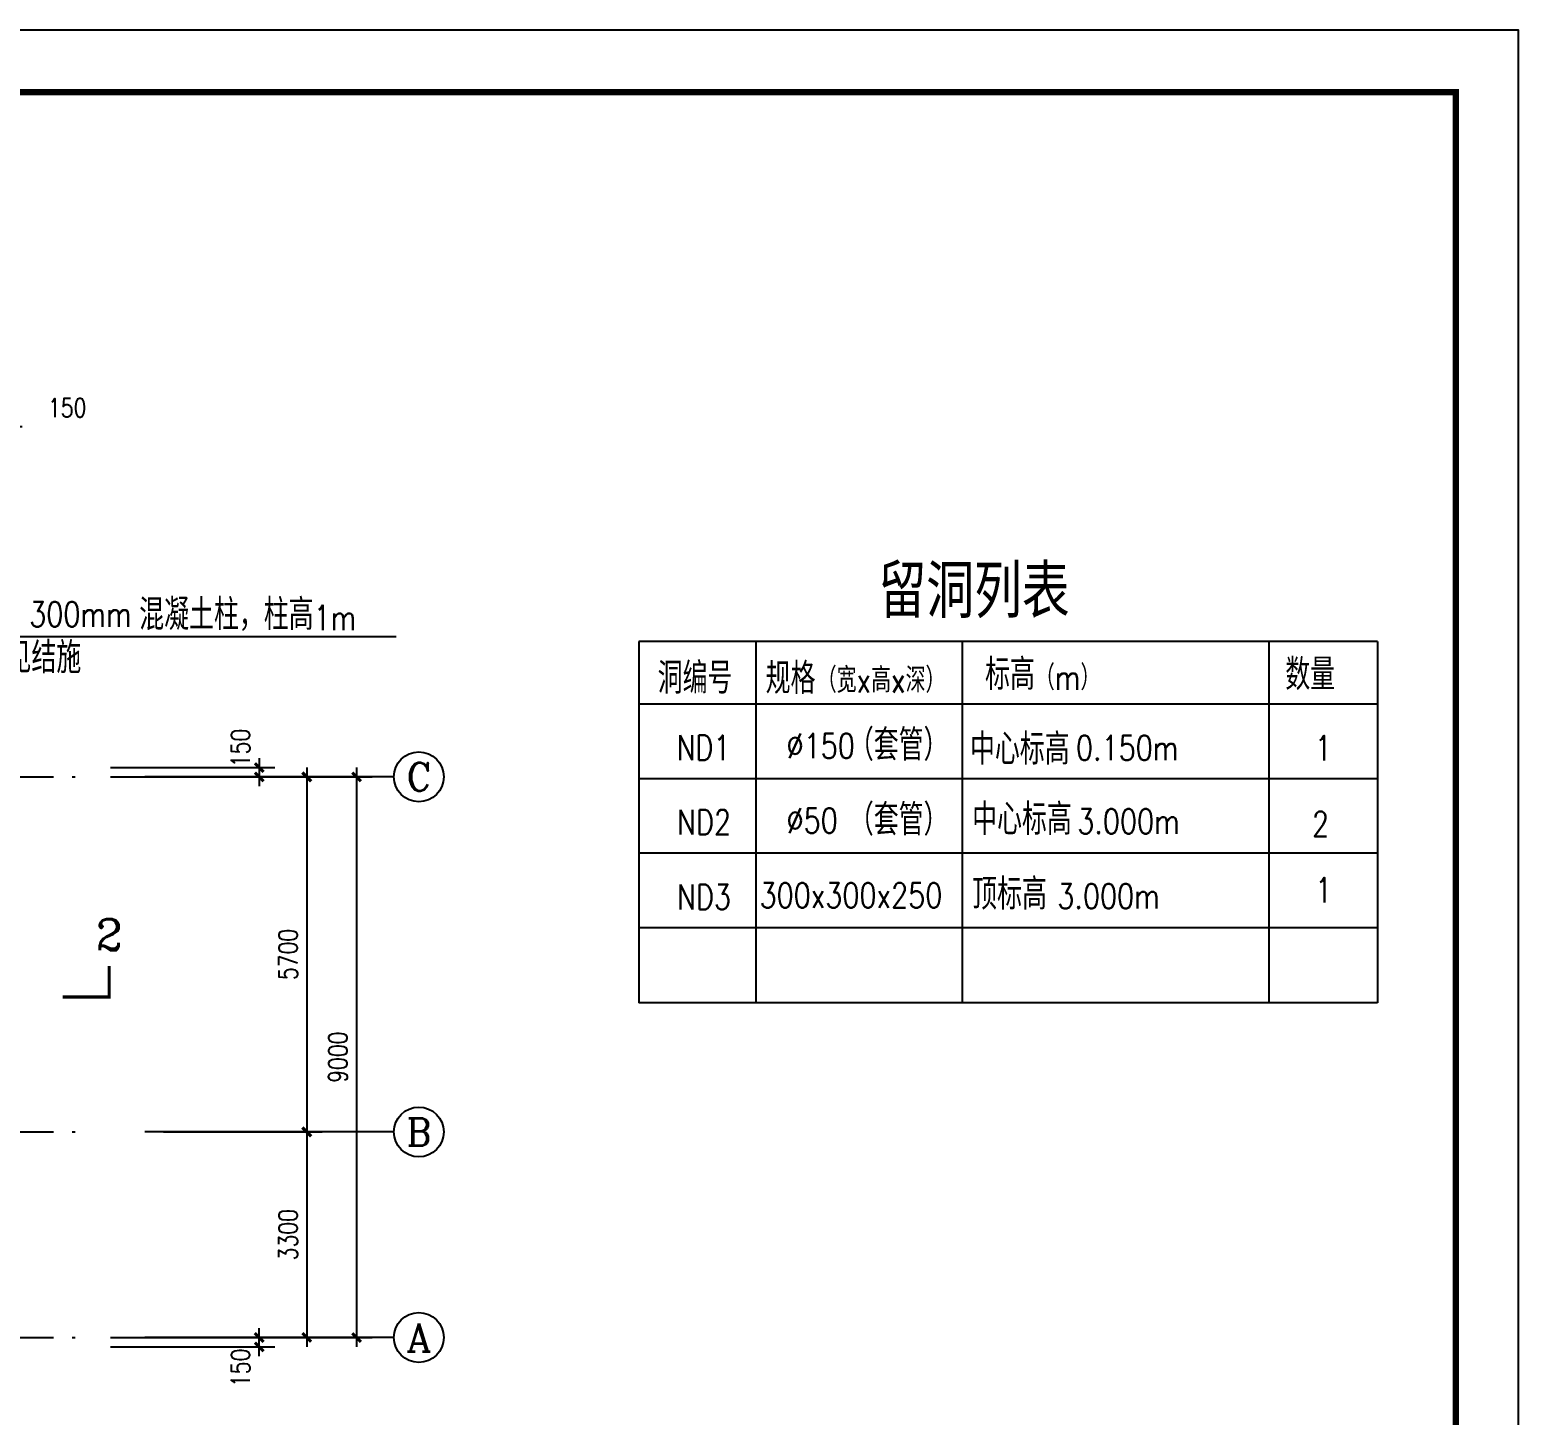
# Model space of a CAD drawing. Extents: x 458975 to 585950, y -118893 to 21149.
# Drawn here: x 494481 to 518375, y -50468 to -28226 of the extents above; entities that cross this region are included whole.
import ezdxf
from ezdxf.enums import TextEntityAlignment as Align

# ---------------------------------------------------------------- set-up
doc = ezdxf.new("R2010")
doc.units = 0
doc.header["$LTSCALE"] = 1000
doc.header["$MEASUREMENT"] = 0
doc.linetypes.add('ACAD_ISO04W100', pattern=[30.5, 24, -3, 0.5, -3])
doc.layers.get('0').update_dxf_attribs({"linetype": 'CONTINUOUS'})
doc.layers.get('DEFPOINTS').update_dxf_attribs({"linetype": 'CONTINUOUS'})
for name, color, linetype in [('AXIS', 3, 'CONTINUOUS'), ('AXIS_TEXT', 3, 'CONTINUOUS'), ('DOTE', 1, 'ACAD_ISO04W100'), ('LEVL', 3, 'CONTINUOUS'), ('PUB_DIM', 3, 'CONTINUOUS'), ('PUB_SYMB', 3, 'CONTINUOUS'), ('PUB_SYMB_TEXT', 7, 'CONTINUOUS'), ('PUB_TEXT', 7, 'CONTINUOUS'), ('PUB_TITLE', 4, 'CONTINUOUS'), ('STAIR', 2, 'CONTINUOUS'), ('WALL', 151, 'CONTINUOUS')]:
    doc.layers.add(name, color=color, linetype=linetype)
doc.styles.add('-HZTXTSIMPLEX', font='SIMPLEX.shx', dxfattribs={"width": 0.8, "bigfont": 'HZTXT.shx'})
doc.styles.add('COMP', font='COMPLEX.shx', dxfattribs={"bigfont": 'hztxt'})
doc.styles.add('COMPLEX', font='COMPLEX.shx')
doc.styles.add('dim_font', font='SIMPLEX.shx', dxfattribs={"width": 0.8})
doc.styles.add('宋', font='SimSun.ttf', dxfattribs={"width": 0.7})
doc.dimstyles.new('DIMN', dxfattribs={"dimtxt": 300, "dimasz": 100, "dimexe": 250, "dimexo": 300, "dimgap": 0, "dimtad": 0, "dimdec": 0, "dimzin": 0, "dimdsep": 46, "dimtxsty": 'dim_font', "dimblk": 'ARCHTICK', "dimcen": 0.09, "dimdle": 150, "dimclrt": 7, "dimazin": 0, "dimtfac": 1, "dimtdec": 0, "dimtix": 1, "dimtmove": 2, "dimatfit": 3, "dimfxl": 1, "dimtvp": 1, "dimtolj": 1, "dimtzin": 0, "dimarcsym": 0})

# ---------------------------------------------------------------- blocks, each defined once
blk = doc.blocks.new('_axiso')
blk.add_circle((0, 0), 0.5)
at = {"layer": 'AXIS_TEXT', "style": 'COMPLEX', "width": 1.041667}
blk.add_attdef('A', text='', height=0.56, dxfattribs=at).set_placement((-0.25, -0.28), (0.25, -0.28), align=Align.FIT)
blk = doc.blocks.new('_archtick')
at = {"const_width": 0.5}
blk.add_lwpolyline([(-0.7, -0.7), (0.7, 0.7)], dxfattribs=at)
blk = doc.blocks.new('*D9')
at = {"layer": 'AXIS', "color": 0, "lineweight": -2, "transparency": 16777216}
for p, q in [((498927, -40070), (498927, -46070)), ((496627, -40220), (499177, -40220)), ((496627, -45920), (499177, -45920))]:
    blk.add_line(p, q, dxfattribs=at)
at = {"layer": 'DEFPOINTS', "color": 0, "transparency": 16777216}
for p in [(496327, -40220), (496327, -45920), (498927, -45920)]:
    blk.add_point(p, dxfattribs=at)
at = {"layer": 'AXIS', "color": 0, "lineweight": -2, "transparency": 16777216, "xscale": 100, "yscale": 100, "zscale": 100}
for p, rotation in [((498927, -40220), 90), ((498927, -45920), 270)]:
    blk.add_blockref('_archtick', p, dxfattribs=dict(at, rotation=rotation))
at = {"layer": 'AXIS', "color": 7, "transparency": 16777216, "insert": (498627, -43070), "char_height": 300, "attachment_point": 5, "rotation": 90, "style": 'dim_font'}
blk.add_mtext('\\A1;5700', dxfattribs=at)
blk = doc.blocks.new('*D10')
at = {"layer": 'AXIS', "color": 0, "lineweight": -2, "transparency": 16777216}
for p, q in [((498927, -45770), (498927, -49370)), ((496627, -45920), (499177, -45920)), ((496627, -49220), (499177, -49220))]:
    blk.add_line(p, q, dxfattribs=at)
at = {"layer": 'DEFPOINTS', "color": 0, "transparency": 16777216}
for p in [(496327, -45920), (496327, -49220), (498927, -49220)]:
    blk.add_point(p, dxfattribs=at)
at = {"layer": 'AXIS', "color": 0, "lineweight": -2, "transparency": 16777216, "xscale": 100, "yscale": 100, "zscale": 100}
for p, rotation in [((498927, -45920), 90), ((498927, -49220), 270)]:
    blk.add_blockref('_archtick', p, dxfattribs=dict(at, rotation=rotation))
at = {"layer": 'AXIS', "color": 7, "transparency": 16777216, "insert": (498627, -47570), "char_height": 300, "attachment_point": 5, "rotation": 90, "style": 'dim_font'}
blk.add_mtext('\\A1;3300', dxfattribs=at)
blk = doc.blocks.new('*D11')
at = {"layer": 'AXIS', "color": 0, "lineweight": -2, "transparency": 16777216}
for p, q in [((499727, -40070), (499727, -49370)), ((496627, -40220), (499977, -40220)), ((496627, -49220), (499977, -49220))]:
    blk.add_line(p, q, dxfattribs=at)
at = {"layer": 'DEFPOINTS', "color": 0, "transparency": 16777216}
for p in [(496327, -40220), (496327, -49220), (499727, -49220)]:
    blk.add_point(p, dxfattribs=at)
at = {"layer": 'AXIS', "color": 0, "lineweight": -2, "transparency": 16777216, "xscale": 100, "yscale": 100, "zscale": 100}
for p, rotation in [((499727, -40220), 90), ((499727, -49220), 270)]:
    blk.add_blockref('_archtick', p, dxfattribs=dict(at, rotation=rotation))
at = {"layer": 'AXIS', "color": 7, "transparency": 16777216, "insert": (499427, -44720), "char_height": 300, "attachment_point": 5, "rotation": 90, "style": 'dim_font'}
blk.add_mtext('\\A1;9000', dxfattribs=at)
blk = doc.blocks.new('*D41')
at = {"layer": 'DEFPOINTS', "color": 0, "transparency": 16777216}
for p in [(495477, -40070), (495477, -40220), (498164, -40220)]:
    blk.add_point(p, dxfattribs=at)
at = {"layer": 'PUB_DIM', "color": 0, "lineweight": -2, "transparency": 16777216}
for p, q in [((495777, -40070), (498414, -40070)), ((498164, -39920), (498164, -40370)), ((495777, -40220), (498414, -40220))]:
    blk.add_line(p, q, dxfattribs=at)
at = {"layer": 'PUB_DIM', "color": 0, "lineweight": -2, "transparency": 16777216, "xscale": 100, "yscale": 100, "zscale": 100}
for p, rotation in [((498164, -40070), 90), ((498164, -40220), 270)]:
    blk.add_blockref('_archtick', p, dxfattribs=dict(at, rotation=rotation))
at = {"layer": 'PUB_DIM', "color": 7, "transparency": 16777216, "insert": (497864, -39756), "char_height": 300, "attachment_point": 5, "rotation": 90, "style": 'dim_font'}
blk.add_mtext('\\A1;150', dxfattribs=at)
blk = doc.blocks.new('*D42')
at = {"layer": 'DEFPOINTS', "color": 0, "transparency": 16777216}
for p in [(495477, -49220), (498164, -49220), (495477, -49370)]:
    blk.add_point(p, dxfattribs=at)
at = {"layer": 'PUB_DIM', "color": 0, "lineweight": -2, "transparency": 16777216}
for p, q in [((495777, -49220), (498414, -49220)), ((498164, -49520), (498164, -49070)), ((495777, -49370), (498414, -49370))]:
    blk.add_line(p, q, dxfattribs=at)
at = {"layer": 'PUB_DIM', "color": 0, "lineweight": -2, "transparency": 16777216, "xscale": 100, "yscale": 100, "zscale": 100}
for p, rotation in [((498164, -49220), 90), ((498164, -49370), 270)]:
    blk.add_blockref('_archtick', p, dxfattribs=dict(at, rotation=rotation))
at = {"layer": 'PUB_DIM', "color": 7, "transparency": 16777216, "insert": (497864, -49707), "char_height": 300, "attachment_point": 5, "rotation": 90, "style": 'dim_font'}
blk.add_mtext('\\A1;150', dxfattribs=at)
blk = doc.blocks.new('*D62')
at = {"layer": 'DEFPOINTS', "color": 0, "transparency": 16777216}
for p in [(494209, -34594), (494059, -37342), (494209, -37342)]:
    blk.add_point(p, dxfattribs=at)
at = {"layer": 'PUB_DIM', "color": 0, "lineweight": -2, "transparency": 16777216}
for p, q in [((494059, -37042), (494059, -34344)), ((494209, -37042), (494209, -34344)), ((493909, -34594), (494359, -34594))]:
    blk.add_line(p, q, dxfattribs=at)
at = {"layer": 'PUB_DIM', "color": 0, "lineweight": -2, "transparency": 16777216, "xscale": 100, "yscale": 100, "zscale": 100, "rotation": 180}
blk.add_blockref('_archtick', (494059, -34594), dxfattribs=at)
at = {"layer": 'PUB_DIM', "color": 0, "lineweight": -2, "transparency": 16777216, "xscale": 100, "yscale": 100, "zscale": 100}
blk.add_blockref('_archtick', (494209, -34594), dxfattribs=at)
at = {"layer": 'PUB_DIM', "color": 7, "transparency": 16777216, "insert": (495081, -34294), "char_height": 300, "attachment_point": 5, "style": 'dim_font'}
blk.add_mtext('\\A1;150', dxfattribs=at)
blk = doc.blocks.new('_section')
at = {"const_width": 0.1}
blk.add_lwpolyline([(1, 0), (0, 0), (0, 1.5)], dxfattribs=at)
at = {"layer": 'PUB_SYMB_TEXT', "style": 'COMP'}
blk.add_attdef('A', text='', height=1, dxfattribs=at).set_placement((2, 0), align=Align.MIDDLE)

msp = doc.modelspace()

# ---------------------------------------------------------------- linework, layer by layer
at = {"layer": 'AXIS'}
for p, q in [((500326.9, -40220.4), (496326.9, -40220.4)), ((500326.9, -45920.4), (496326.9, -45920.4)), ((500326.9, -49220.4), (496326.9, -49220.4))]:
    msp.add_line(p, q, dxfattribs=at)
at = {"layer": 'DOTE', "ltscale": 0.1}
for p, q in [((468059, -40220.4), (495459, -40220.4)), ((468059, -45920.4), (495459, -45920.4)), ((468059, -49220.4), (495459, -49220.4))]:
    msp.add_line(p, q, dxfattribs=at)
at = {"layer": 'LEVL'}
msp.add_line((500365, -37973.1), (493703.6, -37973.1), dxfattribs=at)
at = {"layer": 'PUB_TITLE'}
msp.add_lwpolyline([(458975.5, -70226.1), (458975.5, -28226.1), (518375.5, -28226.1), (518375.5, -70226.1)], close=True, dxfattribs=at)
at = {"layer": 'PUB_TITLE', "const_width": 100}
msp.add_lwpolyline([(461475.5, -69226.1), (517375.5, -69226.1), (517375.5, -29226.1), (461475.5, -29226.1)], close=True, dxfattribs=at)
at = {"layer": 'STAIR'}
for p, q in [((506139.1, -38045), (506139.1, -43845.9)), ((509449.3, -38045), (509449.3, -43845.9)), ((514370.7, -38045), (514370.7, -43845.9)), ((504260.8, -39045), (516114, -39045)), ((504260.8, -40245.3), (516114, -40245.3)), ((516114, -41445.5), (504260.8, -41445.5)), ((516114, -42645.7), (504260.8, -42645.7))]:
    msp.add_line(p, q, dxfattribs=at)
at = {"layer": 'WALL'}
for p, q in [((504260.8, -38045), (504260.8, -43845.9)), ((516114, -38045), (504260.8, -38045)), ((516114, -38045), (516114, -43845.9)), ((516114, -43845.9), (504260.8, -43845.9))]:
    msp.add_line(p, q, dxfattribs=at)

# ---------------------------------------------------------------- block references
at = {"layer": 'AXIS'}
ref = msp.add_blockref('_axiso', (500726.9, -40220.4), dxfattribs=dict(at, xscale=800, yscale=800, zscale=800))
ref.add_attrib('A', 'C', dxfattribs={"layer": 'AXIS_TEXT', "height": 448, "style": 'COMPLEX', "width": 1.25}).set_placement((500526.9, -40444.4), (500926.9, -40444.4), align=Align.FIT)
ref = msp.add_blockref('_axiso', (500726.9, -45920.4), dxfattribs=dict(at, xscale=800, yscale=800, zscale=800))
ref.add_attrib('A', 'B', dxfattribs={"layer": 'AXIS_TEXT', "height": 448, "style": 'COMPLEX', "width": 1.102941}).set_placement((500526.9, -46144.4), (500926.9, -46144.4), align=Align.FIT)
at = {"layer": 'AXIS', "xscale": 800, "yscale": 800, "zscale": 800}
msp.add_blockref('_axiso', (500726.9, -49220.4), dxfattribs=at).add_auto_attribs({'A': 'A'})
at = {"layer": 'PUB_SYMB'}
ref = msp.add_blockref('_section', (495756.2, -43753.8), dxfattribs=dict(at, xscale=500, yscale=500, zscale=500, rotation=90))
ref.add_attrib('A', '2', dxfattribs={"layer": 'PUB_SYMB_TEXT', "height": 500, "style": 'COMP'}).set_placement((495756.2, -42753.8), align=Align.MIDDLE)

# ---------------------------------------------------------------- texts
at = {"layer": 'PUB_TEXT'}
for s, height, style, width, p in [('留洞列表', 750, '宋', 0.75, (508105.1, -37586.1)), ('300mm', 400, '-HZTXTSIMPLEX', 0.8, (494471.2, -37808.9)), ('混凝土柱，柱高', 500, '-HZTXTSIMPLEX', 0.8, (496237.1, -37864.1)), ('1m', 400, '-HZTXTSIMPLEX', 0.8, (499037.1, -37864.1)), ('详见结施', 500, '-HZTXTSIMPLEX', 0.8, (493707.3, -38556.2)), ('洞编号', 500, '-HZTXTSIMPLEX', 0.8, (504561.2, -38883.4)), ('规格', 500, '-HZTXTSIMPLEX', 0.8, (506293.7, -38888.2)), ('（宽x高x深）', 400, '-HZTXTSIMPLEX', 0.8, (507114.6, -38865.4)), ('标高', 500, '-HZTXTSIMPLEX', 0.8, (509816.4, -38825)), ('（m）', 400, '-HZTXTSIMPLEX', 0.8, (510616.4, -38825)), ('数量', 500, '-HZTXTSIMPLEX', 0.8, (514635.5, -38825)), ('（套管）', 500, '-HZTXTSIMPLEX', 0.8, (507629.8, -39957.4)), ('ND1', 400, '-HZTXTSIMPLEX', 0.8, (504865.1, -39951.2)), ('%%c150', 400, '-HZTXTSIMPLEX', 0.8, (506629.5, -39921.5)), ('中心标高', 500, '-HZTXTSIMPLEX', 0.8, (509574.1, -40024.4)), ('0.150m', 400, '-HZTXTSIMPLEX', 0.8, (511275.6, -39954.1)), ('1', 400, '-HZTXTSIMPLEX', 0.8, (515110.4, -39957.3)), ('（套管）', 500, '-HZTXTSIMPLEX', 0.8, (507629.8, -41157.6)), ('中心标高', 500, '-HZTXTSIMPLEX', 0.8, (509609.2, -41151.1)), ('ND2', 400, '-HZTXTSIMPLEX', 0.8, (504874, -41147.2)), ('%%c50', 400, '-HZTXTSIMPLEX', 0.8, (506629.5, -41121.7)), ('3.000m', 400, '-HZTXTSIMPLEX', 0.8, (511296.6, -41134.2)), ('2', 400, '-HZTXTSIMPLEX', 0.8, (515064.4, -41175.8)), ('顶标高', 500, '-HZTXTSIMPLEX', 0.8, (509609.2, -42351.3)), ('ND3', 400, '-HZTXTSIMPLEX', 0.8, (504874, -42347.4)), ('300x300x250', 400, '-HZTXTSIMPLEX', 0.8, (506195.6, -42321.8)), ('3.000m', 400, '-HZTXTSIMPLEX', 0.8, (510975.9, -42334.3)), ('1', 400, '-HZTXTSIMPLEX', 0.8, (515115.6, -42236))]:
    msp.add_text(s, height=height, dxfattribs=dict(at, style=style, width=width)).set_placement(p)

# ---------------------------------------------------------------- dimensions: what is measured, and where the dimension line sits
at = {"layer": 'AXIS'}
for base, p1, p2, picture, middle in [((498926.9, -45920.4), (496326.9, -40220.4), (496326.9, -45920.4), '*D9', (498626.9, -43070.4)), ((499726.9, -49220.4), (496326.9, -40220.4), (496326.9, -49220.4), '*D11', (499426.9, -44720.4)), ((498926.9, -49220.4), (496326.9, -45920.4), (496326.9, -49220.4), '*D10', (498626.9, -47570.4))]:
    dim = msp.add_linear_dim(base=base, p1=p1, p2=p2, angle=270, dimstyle='DIMN', dxfattribs=at)
    dim.commit()
    dim.dimension.update_dxf_attribs({"geometry": picture, "text_midpoint": middle})
at = {"layer": 'PUB_DIM'}
dim = msp.add_linear_dim(base=(494209, -34593.9), p1=(494059, -37342.3), p2=(494209, -37342.3), dimstyle='DIMN', dxfattribs=at)
dim.commit()
dim.dimension.update_dxf_attribs({"geometry": '*D62', "text_midpoint": (495080.6, -34293.9), "dimtype": 160})
for base, p1, p2, angle, picture, middle in [((498163.8, -40220.4), (495476.9, -40070.4), (495476.9, -40220.4), 270, '*D41', (497863.8, -39756.2)), ((498163.8, -49220.4), (495476.9, -49370.4), (495476.9, -49220.4), 90, '*D42', (497863.8, -49707.1))]:
    dim = msp.add_linear_dim(base=base, p1=p1, p2=p2, angle=angle, dimstyle='DIMN', dxfattribs=at)
    dim.commit()
    dim.dimension.update_dxf_attribs({"geometry": picture, "text_midpoint": middle, "dimtype": 160})

doc.saveas('drawing.dxf')
